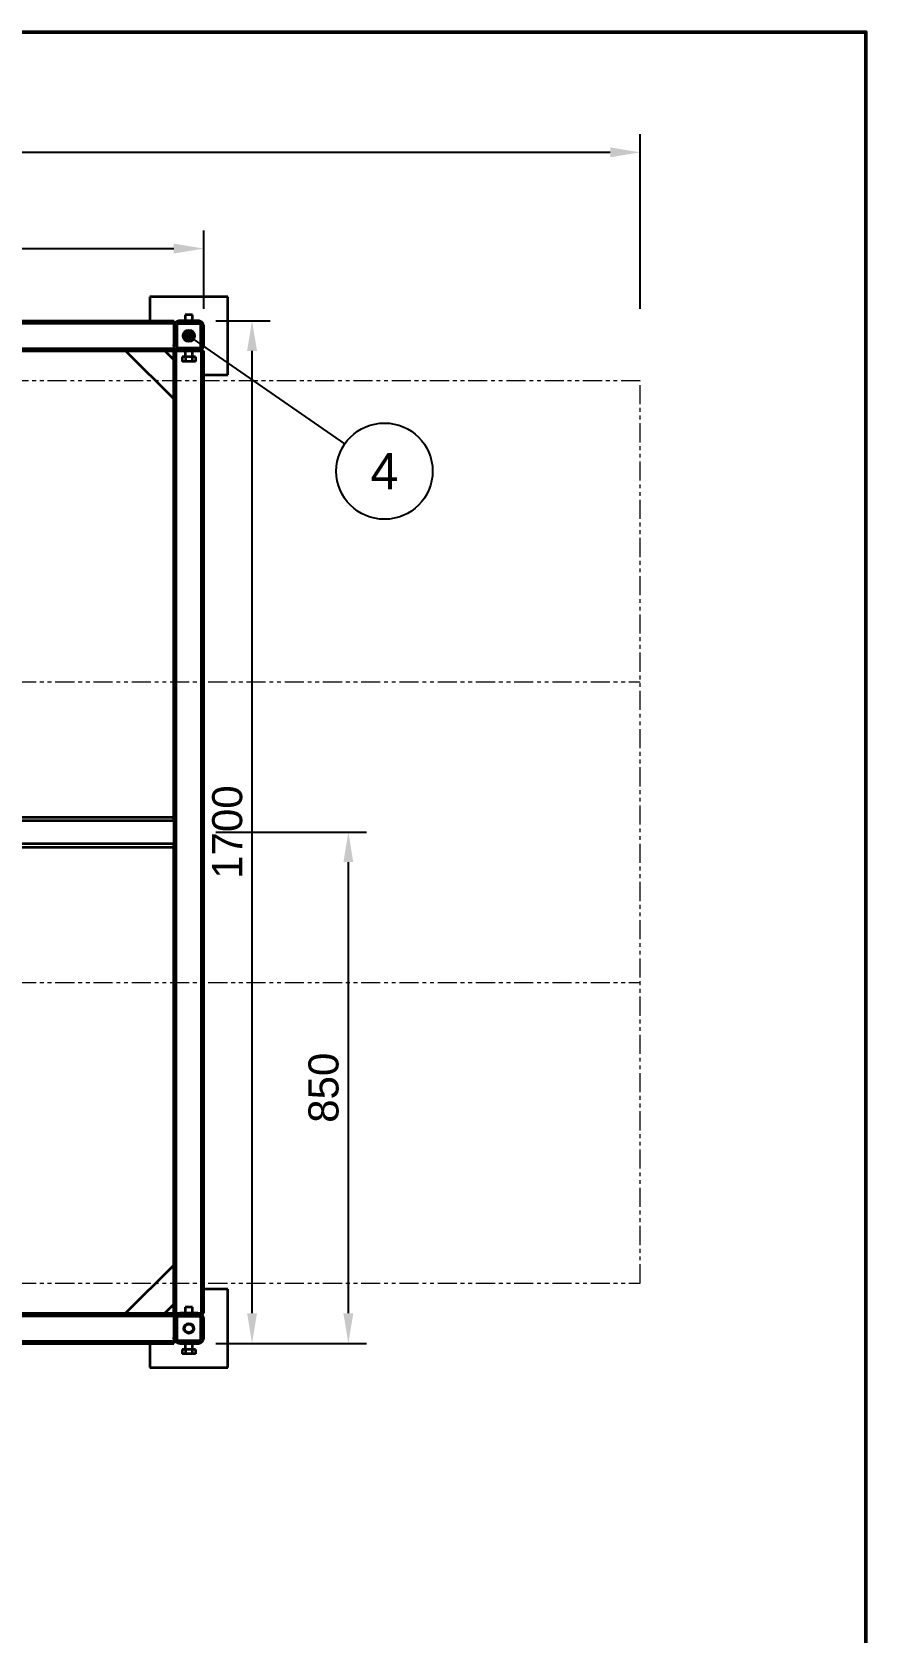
# Model space of a CAD drawing. Header units: millimetres. Extents: x 10 to 410, y 10 to 287.
# Drawn here: x 340.7 to 410, y 153.9 to 287 of the extents above; entities that cross this region are included whole.
import ezdxf
from ezdxf.enums import TextEntityAlignment as Align

# ---------------------------------------------------------------- set-up
doc = ezdxf.new("R2010")
doc.units = ezdxf.units.MM
doc.linetypes.add('PHANTOM2', pattern=[3.177, 1.587, -0.318, 0.318, -0.318, 0.318, -0.318])
for name, color, linetype, lineweight in [('BALLOON', 7, 'CONTINUOUS', 25), ('BORDER', 7, 'CONTINUOUS', 50), ('DIM', 7, 'CONTINUOUS', 13), ('OUTLINE', 7, 'CONTINUOUS', 35), ('PHANTOM', 7, 'PHANTOM2', 13)]:
    doc.layers.add(name, color=color, linetype=linetype, lineweight=lineweight)
doc.styles.add('RACK', font='arial.ttf')
doc.dimstyles.new('RACK', dxfattribs={"dimtxt": 2.5, "dimasz": 2.5, "dimexe": 1.5, "dimexo": 1, "dimgap": 0.8, "dimtad": 1, "dimdec": 0, "dimlfac": 20, "dimdsep": 46, "dimtxsty": 'RACK', "dimcen": 2.5, "dimazin": 3, "dimtfac": 0.5, "dimtmove": 2, "dimatfit": 3})

msp = doc.modelspace()

# ---------------------------------------------------------------- hatches: boundary and pattern name
at = {"layer": 'BALLOON'}
msp.add_hatch(color=7, dxfattribs=at).paths.add_polyline_path([(354.25, 261.75), (354.104, 262.104), (353.75, 262.25), (353.396, 262.104), (353.25, 261.75), (353.396, 261.396), (353.75, 261.25), (354.104, 261.396)])

# ---------------------------------------------------------------- linework, layer by layer
msp.add_line((366.711, 252.777), (353.75, 261.75), dxfattribs=at)
for centre, radius in [((353.75, 261.75), 0.5), ((370, 250.5), 4)]:
    msp.add_circle(centre, radius, dxfattribs=at)
at = {"layer": 'BORDER'}
msp.add_lwpolyline([(10, 10), (410, 10), (410, 287), (10, 287)], close=True, dxfattribs=at)
at = {"layer": 'OUTLINE'}
for p, q in [((350.5, 265), (350.5, 263)), ((357, 265), (350.5, 265)), ((357, 258.5), (357, 265)), ((353.45, 263.5), (353.45, 263)), ((354.05, 263), (354.05, 263.5)), ((257.5, 263), (352.5, 263)), ((257.5, 262.8), (352.5, 262.8)), ((352.5, 262.8), (352.5, 260.7)), ((352.5, 262.5), (352.5, 261)), ((352.7, 262.5), (352.7, 261)), ((352.75, 262.75), (352.75, 260.75)), ((354.75, 262.75), (352.75, 262.75)), ((354.5, 263), (353, 263)), ((354.5, 262.8), (353, 262.8)), ((353.45, 262.8), (353.45, 262.75)), ((354.05, 262.75), (354.05, 262.8)), ((354.75, 260.75), (354.75, 262.75)), ((354.8, 261), (354.8, 262.5)), ((355, 261), (355, 262.5)), ((353.45, 262.033), (353.45, 262.015)), ((353.45, 261.485), (353.45, 261.467)), ((354.05, 262.015), (354.05, 262.033)), ((354.05, 261.467), (354.05, 261.485)), ((257.5, 260.7), (352.5, 260.7)), ((257.5, 260.5), (352.5, 260.5)), ((348.5, 260.5), (352.5, 256.5)), ((352.5, 259.75), (351.75, 260.5)), ((352.5, 221.45), (352.5, 260.5)), ((352.7, 260.5), (353.425, 260.5)), ((352.7, 180.5), (352.7, 260.5)), ((352.75, 260.75), (354.75, 260.75)), ((353, 260.7), (354.5, 260.7)), ((353, 260.5), (354.5, 260.5)), ((353.476, 260), (353.202, 260)), ((353.202, 260), (353.202, 259.625)), ((353.476, 259.625), (353.202, 259.625)), ((353.45, 260.75), (353.45, 260.7)), ((353.45, 260.5), (353.45, 260)), ((353.476, 260), (353.476, 259.625)), ((354.024, 260), (353.476, 260)), ((354.024, 259.625), (353.476, 259.625)), ((354.024, 260), (354.024, 259.625)), ((354.298, 260), (354.024, 260)), ((354.298, 259.625), (354.024, 259.625)), ((354.05, 260.7), (354.05, 260.75)), ((354.05, 260), (354.05, 260.5)), ((354.075, 260.5), (354.8, 260.5)), ((354.298, 260), (354.298, 259.625)), ((354.8, 180.5), (354.8, 260.5)), ((355, 180.5), (355, 260.5)), ((355, 258.5), (357, 258.5)), ((257.5, 221.75), (352.5, 221.75)), ((257.5, 221.45), (352.5, 221.45)), ((352.5, 221.45), (352.5, 219.55)), ((257.5, 219.55), (352.5, 219.55)), ((257.5, 219.25), (352.5, 219.25)), ((352.5, 180.5), (352.5, 219.55)), ((348.5, 180.5), (352.5, 184.5)), ((357, 182.5), (355, 182.5)), ((357, 176), (357, 182.5)), ((352.5, 181.25), (351.75, 180.5)), ((353.45, 181), (353.45, 180.5)), ((354.05, 180.5), (354.05, 181)), ((257.5, 180.5), (352.5, 180.5)), ((257.5, 180.3), (352.5, 180.3)), ((352.5, 180.3), (352.5, 178.2)), ((352.5, 180), (352.5, 178.5)), ((352.7, 180.5), (353.425, 180.5)), ((352.7, 180), (352.7, 178.5)), ((352.75, 180.25), (352.75, 178.25)), ((354.75, 180.25), (352.75, 180.25)), ((354.5, 180.5), (353, 180.5)), ((354.5, 180.3), (353, 180.3)), ((353.45, 180.3), (353.45, 180.25)), ((354.05, 180.25), (354.05, 180.3)), ((354.075, 180.5), (354.8, 180.5)), ((354.75, 178.25), (354.75, 180.25)), ((354.8, 178.5), (354.8, 180)), ((355, 178.5), (355, 180)), ((353.45, 179.533), (353.45, 179.515)), ((353.45, 178.985), (353.45, 178.967)), ((354.05, 179.515), (354.05, 179.533)), ((354.05, 178.967), (354.05, 178.985)), ((257.5, 178.2), (352.5, 178.2)), ((257.5, 178), (352.5, 178)), ((350.5, 178), (350.5, 176)), ((352.75, 178.25), (354.75, 178.25)), ((353, 178.2), (354.5, 178.2)), ((353, 178), (354.5, 178)), ((353.476, 177.5), (353.202, 177.5)), ((353.202, 177.5), (353.202, 177.125)), ((353.476, 177.125), (353.202, 177.125)), ((353.45, 178.25), (353.45, 178.2)), ((353.45, 178), (353.45, 177.5)), ((353.476, 177.5), (353.476, 177.125)), ((354.024, 177.5), (353.476, 177.5)), ((354.024, 177.125), (353.476, 177.125)), ((354.024, 177.5), (354.024, 177.125)), ((354.298, 177.5), (354.024, 177.5)), ((354.298, 177.125), (354.024, 177.125)), ((354.05, 178.2), (354.05, 178.25)), ((354.05, 177.5), (354.05, 178)), ((354.298, 177.5), (354.298, 177.125)), ((350.5, 176), (357, 176))]:
    msp.add_line(p, q, dxfattribs=at)
for points in [[(354.05, 263.5), (354.031, 263.5), (354.012, 263.5), (353.994, 263.5), (353.975, 263.5), (353.956, 263.5), (353.938, 263.5), (353.919, 263.5), (353.9, 263.5), (353.881, 263.5), (353.863, 263.5), (353.844, 263.5), (353.825, 263.5), (353.806, 263.5), (353.788, 263.5), (353.769, 263.5), (353.75, 263.5), (353.731, 263.5), (353.712, 263.5), (353.694, 263.5), (353.675, 263.5), (353.656, 263.5), (353.637, 263.5), (353.619, 263.5), (353.6, 263.5), (353.581, 263.5), (353.562, 263.5), (353.544, 263.5), (353.525, 263.5), (353.506, 263.5), (353.488, 263.5), (353.469, 263.5), (353.45, 263.5)], [(353, 263), (352.975, 262.999), (352.951, 262.998), (352.927, 262.995), (352.902, 262.99), (352.879, 262.985), (352.855, 262.978), (352.832, 262.971), (352.809, 262.962), (352.786, 262.952), (352.764, 262.941), (352.743, 262.929), (352.722, 262.916), (352.702, 262.902), (352.683, 262.887), (352.664, 262.87), (352.646, 262.854), (352.63, 262.836), (352.613, 262.817), (352.598, 262.798), (352.584, 262.778), (352.571, 262.757), (352.559, 262.736), (352.548, 262.714), (352.538, 262.691), (352.529, 262.668), (352.522, 262.645), (352.515, 262.621), (352.51, 262.598), (352.505, 262.573), (352.502, 262.549), (352.501, 262.525), (352.5, 262.5)], [(352.5, 263), (352.5, 262.994), (352.5, 262.988), (352.5, 262.981), (352.5, 262.975), (352.5, 262.969), (352.5, 262.962), (352.5, 262.956), (352.5, 262.95), (352.5, 262.944), (352.5, 262.938), (352.5, 262.931), (352.5, 262.925), (352.5, 262.919), (352.5, 262.913), (352.5, 262.906), (352.5, 262.9), (352.5, 262.894), (352.5, 262.887), (352.5, 262.881), (352.5, 262.875), (352.5, 262.869), (352.5, 262.863), (352.5, 262.856), (352.5, 262.85), (352.5, 262.844), (352.5, 262.837), (352.5, 262.831), (352.5, 262.825), (352.5, 262.819), (352.5, 262.812), (352.5, 262.806), (352.5, 262.8)], [(352.75, 262.666), (352.747, 262.661), (352.744, 262.657), (352.741, 262.652), (352.739, 262.647), (352.736, 262.642), (352.733, 262.637), (352.731, 262.633), (352.728, 262.628), (352.726, 262.623), (352.724, 262.618), (352.722, 262.612), (352.72, 262.607), (352.718, 262.602), (352.716, 262.597), (352.714, 262.592), (352.713, 262.587), (352.711, 262.581), (352.71, 262.576), (352.708, 262.571), (352.707, 262.565), (352.706, 262.56), (352.705, 262.555), (352.704, 262.549), (352.703, 262.544), (352.702, 262.538), (352.702, 262.533), (352.701, 262.527), (352.701, 262.522), (352.7, 262.516), (352.7, 262.511), (352.7, 262.505), (352.7, 262.5)], [(353, 262.8), (352.995, 262.8), (352.989, 262.8), (352.984, 262.8), (352.978, 262.799), (352.973, 262.799), (352.967, 262.798), (352.962, 262.798), (352.956, 262.797), (352.951, 262.796), (352.945, 262.795), (352.94, 262.794), (352.935, 262.793), (352.929, 262.792), (352.924, 262.79), (352.919, 262.789), (352.913, 262.787), (352.908, 262.786), (352.903, 262.784), (352.898, 262.782), (352.893, 262.78), (352.888, 262.778), (352.882, 262.776), (352.877, 262.774), (352.872, 262.772), (352.867, 262.769), (352.863, 262.767), (352.858, 262.764), (352.853, 262.761), (352.848, 262.759), (352.843, 262.756), (352.839, 262.753), (352.834, 262.75)], [(355, 262.5), (354.999, 262.525), (354.998, 262.549), (354.995, 262.573), (354.99, 262.598), (354.985, 262.621), (354.978, 262.645), (354.971, 262.668), (354.962, 262.691), (354.952, 262.714), (354.941, 262.736), (354.929, 262.757), (354.916, 262.778), (354.902, 262.798), (354.887, 262.817), (354.87, 262.836), (354.854, 262.854), (354.836, 262.87), (354.817, 262.887), (354.798, 262.902), (354.778, 262.916), (354.757, 262.929), (354.736, 262.941), (354.714, 262.952), (354.691, 262.962), (354.668, 262.971), (354.645, 262.978), (354.621, 262.985), (354.598, 262.99), (354.573, 262.995), (354.549, 262.998), (354.525, 262.999), (354.5, 263)], [(354.666, 262.75), (354.661, 262.753), (354.657, 262.756), (354.652, 262.759), (354.647, 262.761), (354.642, 262.764), (354.637, 262.767), (354.633, 262.769), (354.628, 262.772), (354.623, 262.774), (354.618, 262.776), (354.612, 262.778), (354.607, 262.78), (354.602, 262.782), (354.597, 262.784), (354.592, 262.786), (354.587, 262.787), (354.581, 262.789), (354.576, 262.79), (354.571, 262.792), (354.565, 262.793), (354.56, 262.794), (354.555, 262.795), (354.549, 262.796), (354.544, 262.797), (354.538, 262.798), (354.533, 262.798), (354.527, 262.799), (354.522, 262.799), (354.516, 262.8), (354.511, 262.8), (354.505, 262.8), (354.5, 262.8)], [(354.8, 262.5), (354.8, 262.505), (354.8, 262.511), (354.8, 262.516), (354.799, 262.522), (354.799, 262.527), (354.798, 262.533), (354.798, 262.538), (354.797, 262.544), (354.796, 262.549), (354.795, 262.555), (354.794, 262.56), (354.793, 262.565), (354.792, 262.571), (354.79, 262.576), (354.789, 262.581), (354.787, 262.587), (354.786, 262.592), (354.784, 262.597), (354.782, 262.602), (354.78, 262.607), (354.778, 262.612), (354.776, 262.618), (354.774, 262.623), (354.772, 262.628), (354.769, 262.633), (354.767, 262.637), (354.764, 262.642), (354.761, 262.647), (354.759, 262.652), (354.756, 262.657), (354.753, 262.661), (354.75, 262.666)], [(353, 260.5), (352.975, 260.501), (352.951, 260.502), (352.927, 260.505), (352.902, 260.51), (352.879, 260.515), (352.855, 260.522), (352.832, 260.529), (352.809, 260.538), (352.786, 260.548), (352.764, 260.559), (352.743, 260.571), (352.722, 260.584), (352.702, 260.598), (352.683, 260.613), (352.664, 260.63), (352.646, 260.646), (352.63, 260.664), (352.613, 260.683), (352.598, 260.702), (352.584, 260.722), (352.571, 260.743), (352.559, 260.764), (352.548, 260.786), (352.538, 260.809), (352.529, 260.832), (352.522, 260.855), (352.515, 260.879), (352.51, 260.902), (352.505, 260.927), (352.502, 260.951), (352.501, 260.975), (352.5, 261)], [(352.75, 260.834), (352.747, 260.839), (352.744, 260.843), (352.741, 260.848), (352.739, 260.853), (352.736, 260.858), (352.733, 260.863), (352.731, 260.867), (352.728, 260.872), (352.726, 260.877), (352.724, 260.882), (352.722, 260.888), (352.72, 260.893), (352.718, 260.898), (352.716, 260.903), (352.714, 260.908), (352.713, 260.913), (352.711, 260.919), (352.71, 260.924), (352.708, 260.929), (352.707, 260.935), (352.706, 260.94), (352.705, 260.945), (352.704, 260.951), (352.703, 260.956), (352.702, 260.962), (352.702, 260.967), (352.701, 260.973), (352.701, 260.978), (352.7, 260.984), (352.7, 260.989), (352.7, 260.995), (352.7, 261)], [(354.5, 260.5), (354.525, 260.501), (354.549, 260.502), (354.573, 260.505), (354.598, 260.51), (354.621, 260.515), (354.645, 260.522), (354.668, 260.529), (354.691, 260.538), (354.714, 260.548), (354.736, 260.559), (354.757, 260.571), (354.778, 260.584), (354.798, 260.598), (354.817, 260.613), (354.836, 260.63), (354.854, 260.646), (354.87, 260.664), (354.887, 260.683), (354.902, 260.702), (354.916, 260.722), (354.929, 260.743), (354.941, 260.764), (354.952, 260.786), (354.962, 260.809), (354.971, 260.832), (354.978, 260.855), (354.985, 260.879), (354.99, 260.902), (354.995, 260.927), (354.998, 260.951), (354.999, 260.975), (355, 261)], [(354.75, 260.834), (354.753, 260.839), (354.756, 260.843), (354.759, 260.848), (354.761, 260.853), (354.764, 260.858), (354.767, 260.863), (354.769, 260.867), (354.772, 260.872), (354.774, 260.877), (354.776, 260.882), (354.778, 260.888), (354.78, 260.893), (354.782, 260.898), (354.784, 260.903), (354.786, 260.908), (354.787, 260.913), (354.789, 260.919), (354.79, 260.924), (354.792, 260.929), (354.793, 260.935), (354.794, 260.94), (354.795, 260.945), (354.796, 260.951), (354.797, 260.956), (354.798, 260.962), (354.798, 260.967), (354.799, 260.973), (354.799, 260.978), (354.8, 260.984), (354.8, 260.989), (354.8, 260.995), (354.8, 261)], [(352.5, 260.5), (352.5, 260.506), (352.5, 260.512), (352.5, 260.519), (352.5, 260.525), (352.5, 260.531), (352.5, 260.538), (352.5, 260.544), (352.5, 260.55), (352.5, 260.556), (352.5, 260.562), (352.5, 260.569), (352.5, 260.575), (352.5, 260.581), (352.5, 260.587), (352.5, 260.594), (352.5, 260.6), (352.5, 260.606), (352.5, 260.613), (352.5, 260.619), (352.5, 260.625), (352.5, 260.631), (352.5, 260.637), (352.5, 260.644), (352.5, 260.65), (352.5, 260.656), (352.5, 260.663), (352.5, 260.669), (352.5, 260.675), (352.5, 260.681), (352.5, 260.688), (352.5, 260.694), (352.5, 260.7)], [(352.7, 260.5), (352.694, 260.5), (352.688, 260.5), (352.681, 260.5), (352.675, 260.5), (352.669, 260.5), (352.663, 260.5), (352.656, 260.5), (352.65, 260.5), (352.644, 260.5), (352.637, 260.5), (352.631, 260.5), (352.625, 260.5), (352.619, 260.5), (352.613, 260.5), (352.606, 260.5), (352.6, 260.5), (352.594, 260.5), (352.587, 260.5), (352.581, 260.5), (352.575, 260.5), (352.569, 260.5), (352.562, 260.5), (352.556, 260.5), (352.55, 260.5), (352.544, 260.5), (352.538, 260.5), (352.531, 260.5), (352.525, 260.5), (352.519, 260.5), (352.512, 260.5), (352.506, 260.5), (352.5, 260.5)], [(353, 260.7), (352.995, 260.7), (352.989, 260.7), (352.984, 260.7), (352.978, 260.701), (352.973, 260.701), (352.967, 260.702), (352.962, 260.702), (352.956, 260.703), (352.951, 260.704), (352.945, 260.705), (352.94, 260.706), (352.935, 260.707), (352.929, 260.708), (352.924, 260.71), (352.919, 260.711), (352.913, 260.713), (352.908, 260.714), (352.903, 260.716), (352.898, 260.718), (352.893, 260.72), (352.888, 260.722), (352.882, 260.724), (352.877, 260.726), (352.872, 260.728), (352.867, 260.731), (352.863, 260.733), (352.858, 260.736), (352.853, 260.739), (352.848, 260.741), (352.843, 260.744), (352.839, 260.747), (352.834, 260.75)], [(354.5, 260.7), (354.505, 260.7), (354.511, 260.7), (354.516, 260.7), (354.522, 260.701), (354.527, 260.701), (354.533, 260.702), (354.538, 260.702), (354.544, 260.703), (354.549, 260.704), (354.555, 260.705), (354.56, 260.706), (354.565, 260.707), (354.571, 260.708), (354.576, 260.71), (354.581, 260.711), (354.587, 260.713), (354.592, 260.714), (354.597, 260.716), (354.602, 260.718), (354.607, 260.72), (354.612, 260.722), (354.618, 260.724), (354.623, 260.726), (354.628, 260.728), (354.633, 260.731), (354.637, 260.733), (354.642, 260.736), (354.647, 260.739), (354.652, 260.741), (354.657, 260.744), (354.661, 260.747), (354.666, 260.75)], [(354.8, 260.5), (354.806, 260.5), (354.812, 260.5), (354.819, 260.5), (354.825, 260.5), (354.831, 260.5), (354.837, 260.5), (354.844, 260.5), (354.85, 260.5), (354.856, 260.5), (354.863, 260.5), (354.869, 260.5), (354.875, 260.5), (354.881, 260.5), (354.887, 260.5), (354.894, 260.5), (354.9, 260.5), (354.906, 260.5), (354.913, 260.5), (354.919, 260.5), (354.925, 260.5), (354.931, 260.5), (354.938, 260.5), (354.944, 260.5), (354.95, 260.5), (354.956, 260.5), (354.962, 260.5), (354.969, 260.5), (354.975, 260.5), (354.981, 260.5), (354.988, 260.5), (354.994, 260.5), (355, 260.5)], [(352.5, 221.75), (352.5, 221.741), (352.5, 221.731), (352.5, 221.722), (352.5, 221.713), (352.5, 221.703), (352.5, 221.694), (352.5, 221.684), (352.5, 221.675), (352.5, 221.666), (352.5, 221.656), (352.5, 221.647), (352.5, 221.637), (352.5, 221.628), (352.5, 221.619), (352.5, 221.609), (352.5, 221.6), (352.5, 221.591), (352.5, 221.581), (352.5, 221.572), (352.5, 221.562), (352.5, 221.553), (352.5, 221.544), (352.5, 221.534), (352.5, 221.525), (352.5, 221.516), (352.5, 221.506), (352.5, 221.497), (352.5, 221.488), (352.5, 221.478), (352.5, 221.469), (352.5, 221.459), (352.5, 221.45)], [(352.5, 219.25), (352.5, 219.259), (352.5, 219.269), (352.5, 219.278), (352.5, 219.287), (352.5, 219.297), (352.5, 219.306), (352.5, 219.316), (352.5, 219.325), (352.5, 219.334), (352.5, 219.344), (352.5, 219.353), (352.5, 219.363), (352.5, 219.372), (352.5, 219.381), (352.5, 219.391), (352.5, 219.4), (352.5, 219.409), (352.5, 219.419), (352.5, 219.428), (352.5, 219.438), (352.5, 219.447), (352.5, 219.456), (352.5, 219.466), (352.5, 219.475), (352.5, 219.484), (352.5, 219.494), (352.5, 219.503), (352.5, 219.512), (352.5, 219.522), (352.5, 219.531), (352.5, 219.541), (352.5, 219.55)], [(354.05, 181), (354.031, 181), (354.012, 181), (353.994, 181), (353.975, 181), (353.956, 181), (353.938, 181), (353.919, 181), (353.9, 181), (353.881, 181), (353.863, 181), (353.844, 181), (353.825, 181), (353.806, 181), (353.788, 181), (353.769, 181), (353.75, 181), (353.731, 181), (353.712, 181), (353.694, 181), (353.675, 181), (353.656, 181), (353.637, 181), (353.619, 181), (353.6, 181), (353.581, 181), (353.562, 181), (353.544, 181), (353.525, 181), (353.506, 181), (353.488, 181), (353.469, 181), (353.45, 181)], [(353, 180.5), (352.975, 180.499), (352.951, 180.498), (352.927, 180.495), (352.902, 180.49), (352.879, 180.485), (352.855, 180.478), (352.832, 180.471), (352.809, 180.462), (352.786, 180.452), (352.764, 180.441), (352.743, 180.429), (352.722, 180.416), (352.702, 180.402), (352.683, 180.387), (352.664, 180.37), (352.646, 180.354), (352.63, 180.336), (352.613, 180.317), (352.598, 180.298), (352.584, 180.278), (352.571, 180.257), (352.559, 180.236), (352.548, 180.214), (352.538, 180.191), (352.529, 180.168), (352.522, 180.145), (352.515, 180.121), (352.51, 180.098), (352.505, 180.073), (352.502, 180.049), (352.501, 180.025), (352.5, 180)], [(352.5, 180.5), (352.5, 180.494), (352.5, 180.488), (352.5, 180.481), (352.5, 180.475), (352.5, 180.469), (352.5, 180.463), (352.5, 180.456), (352.5, 180.45), (352.5, 180.444), (352.5, 180.438), (352.5, 180.431), (352.5, 180.425), (352.5, 180.419), (352.5, 180.412), (352.5, 180.406), (352.5, 180.4), (352.5, 180.394), (352.5, 180.387), (352.5, 180.381), (352.5, 180.375), (352.5, 180.369), (352.5, 180.363), (352.5, 180.356), (352.5, 180.35), (352.5, 180.344), (352.5, 180.338), (352.5, 180.331), (352.5, 180.325), (352.5, 180.319), (352.5, 180.312), (352.5, 180.306), (352.5, 180.3)], [(352.7, 180.5), (352.694, 180.5), (352.688, 180.5), (352.681, 180.5), (352.675, 180.5), (352.669, 180.5), (352.663, 180.5), (352.656, 180.5), (352.65, 180.5), (352.644, 180.5), (352.637, 180.5), (352.631, 180.5), (352.625, 180.5), (352.619, 180.5), (352.613, 180.5), (352.606, 180.5), (352.6, 180.5), (352.594, 180.5), (352.587, 180.5), (352.581, 180.5), (352.575, 180.5), (352.569, 180.5), (352.562, 180.5), (352.556, 180.5), (352.55, 180.5), (352.544, 180.5), (352.538, 180.5), (352.531, 180.5), (352.525, 180.5), (352.519, 180.5), (352.512, 180.5), (352.506, 180.5), (352.5, 180.5)], [(352.75, 180.166), (352.747, 180.161), (352.744, 180.157), (352.741, 180.152), (352.739, 180.147), (352.736, 180.142), (352.733, 180.137), (352.731, 180.133), (352.728, 180.128), (352.726, 180.123), (352.724, 180.118), (352.722, 180.112), (352.72, 180.107), (352.718, 180.102), (352.716, 180.097), (352.714, 180.092), (352.713, 180.087), (352.711, 180.081), (352.71, 180.076), (352.708, 180.071), (352.707, 180.065), (352.706, 180.06), (352.705, 180.055), (352.704, 180.049), (352.703, 180.044), (352.702, 180.038), (352.702, 180.033), (352.701, 180.027), (352.701, 180.022), (352.7, 180.016), (352.7, 180.011), (352.7, 180.005), (352.7, 180)], [(353, 180.3), (352.995, 180.3), (352.989, 180.3), (352.984, 180.3), (352.978, 180.299), (352.973, 180.299), (352.967, 180.298), (352.962, 180.298), (352.956, 180.297), (352.951, 180.296), (352.945, 180.295), (352.94, 180.294), (352.935, 180.293), (352.929, 180.292), (352.924, 180.29), (352.919, 180.289), (352.913, 180.287), (352.908, 180.286), (352.903, 180.284), (352.898, 180.282), (352.893, 180.28), (352.888, 180.278), (352.882, 180.276), (352.877, 180.274), (352.872, 180.272), (352.867, 180.269), (352.863, 180.267), (352.858, 180.264), (352.853, 180.261), (352.848, 180.259), (352.843, 180.256), (352.839, 180.253), (352.834, 180.25)], [(355, 180), (354.999, 180.025), (354.998, 180.049), (354.995, 180.073), (354.99, 180.098), (354.985, 180.121), (354.978, 180.145), (354.971, 180.168), (354.962, 180.191), (354.952, 180.214), (354.941, 180.236), (354.929, 180.257), (354.916, 180.278), (354.902, 180.298), (354.887, 180.317), (354.87, 180.336), (354.854, 180.354), (354.836, 180.37), (354.817, 180.387), (354.798, 180.402), (354.778, 180.416), (354.757, 180.429), (354.736, 180.441), (354.714, 180.452), (354.691, 180.462), (354.668, 180.471), (354.645, 180.478), (354.621, 180.485), (354.598, 180.49), (354.573, 180.495), (354.549, 180.498), (354.525, 180.499), (354.5, 180.5)], [(354.666, 180.25), (354.661, 180.253), (354.657, 180.256), (354.652, 180.259), (354.647, 180.261), (354.642, 180.264), (354.637, 180.267), (354.633, 180.269), (354.628, 180.272), (354.623, 180.274), (354.618, 180.276), (354.612, 180.278), (354.607, 180.28), (354.602, 180.282), (354.597, 180.284), (354.592, 180.286), (354.587, 180.287), (354.581, 180.289), (354.576, 180.29), (354.571, 180.292), (354.565, 180.293), (354.56, 180.294), (354.555, 180.295), (354.549, 180.296), (354.544, 180.297), (354.538, 180.298), (354.533, 180.298), (354.527, 180.299), (354.522, 180.299), (354.516, 180.3), (354.511, 180.3), (354.505, 180.3), (354.5, 180.3)], [(354.8, 180), (354.8, 180.005), (354.8, 180.011), (354.8, 180.016), (354.799, 180.022), (354.799, 180.027), (354.798, 180.033), (354.798, 180.038), (354.797, 180.044), (354.796, 180.049), (354.795, 180.055), (354.794, 180.06), (354.793, 180.065), (354.792, 180.071), (354.79, 180.076), (354.789, 180.081), (354.787, 180.087), (354.786, 180.092), (354.784, 180.097), (354.782, 180.102), (354.78, 180.107), (354.778, 180.112), (354.776, 180.118), (354.774, 180.123), (354.772, 180.128), (354.769, 180.133), (354.767, 180.137), (354.764, 180.142), (354.761, 180.147), (354.759, 180.152), (354.756, 180.157), (354.753, 180.161), (354.75, 180.166)], [(354.8, 180.5), (354.806, 180.5), (354.812, 180.5), (354.819, 180.5), (354.825, 180.5), (354.831, 180.5), (354.837, 180.5), (354.844, 180.5), (354.85, 180.5), (354.856, 180.5), (354.863, 180.5), (354.869, 180.5), (354.875, 180.5), (354.881, 180.5), (354.887, 180.5), (354.894, 180.5), (354.9, 180.5), (354.906, 180.5), (354.913, 180.5), (354.919, 180.5), (354.925, 180.5), (354.931, 180.5), (354.938, 180.5), (354.944, 180.5), (354.95, 180.5), (354.956, 180.5), (354.962, 180.5), (354.969, 180.5), (354.975, 180.5), (354.981, 180.5), (354.988, 180.5), (354.994, 180.5), (355, 180.5)], [(353, 178), (352.975, 178.001), (352.951, 178.002), (352.927, 178.005), (352.902, 178.01), (352.879, 178.015), (352.855, 178.022), (352.832, 178.029), (352.809, 178.038), (352.786, 178.048), (352.764, 178.059), (352.743, 178.071), (352.722, 178.084), (352.702, 178.098), (352.683, 178.113), (352.664, 178.13), (352.646, 178.146), (352.63, 178.164), (352.613, 178.183), (352.598, 178.202), (352.584, 178.222), (352.571, 178.243), (352.559, 178.264), (352.548, 178.286), (352.538, 178.309), (352.529, 178.332), (352.522, 178.355), (352.515, 178.379), (352.51, 178.402), (352.505, 178.427), (352.502, 178.451), (352.501, 178.475), (352.5, 178.5)], [(352.75, 178.334), (352.747, 178.339), (352.744, 178.343), (352.741, 178.348), (352.739, 178.353), (352.736, 178.358), (352.733, 178.363), (352.731, 178.367), (352.728, 178.372), (352.726, 178.377), (352.724, 178.382), (352.722, 178.388), (352.72, 178.393), (352.718, 178.398), (352.716, 178.403), (352.714, 178.408), (352.713, 178.413), (352.711, 178.419), (352.71, 178.424), (352.708, 178.429), (352.707, 178.435), (352.706, 178.44), (352.705, 178.445), (352.704, 178.451), (352.703, 178.456), (352.702, 178.462), (352.702, 178.467), (352.701, 178.473), (352.701, 178.478), (352.7, 178.484), (352.7, 178.489), (352.7, 178.495), (352.7, 178.5)], [(354.5, 178), (354.525, 178.001), (354.549, 178.002), (354.573, 178.005), (354.598, 178.01), (354.621, 178.015), (354.645, 178.022), (354.668, 178.029), (354.691, 178.038), (354.714, 178.048), (354.736, 178.059), (354.757, 178.071), (354.778, 178.084), (354.798, 178.098), (354.817, 178.113), (354.836, 178.13), (354.854, 178.146), (354.87, 178.164), (354.887, 178.183), (354.902, 178.202), (354.916, 178.222), (354.929, 178.243), (354.941, 178.264), (354.952, 178.286), (354.962, 178.309), (354.971, 178.332), (354.978, 178.355), (354.985, 178.379), (354.99, 178.402), (354.995, 178.427), (354.998, 178.451), (354.999, 178.475), (355, 178.5)], [(354.75, 178.334), (354.753, 178.339), (354.756, 178.343), (354.759, 178.348), (354.761, 178.353), (354.764, 178.358), (354.767, 178.363), (354.769, 178.367), (354.772, 178.372), (354.774, 178.377), (354.776, 178.382), (354.778, 178.388), (354.78, 178.393), (354.782, 178.398), (354.784, 178.403), (354.786, 178.408), (354.787, 178.413), (354.789, 178.419), (354.79, 178.424), (354.792, 178.429), (354.793, 178.435), (354.794, 178.44), (354.795, 178.445), (354.796, 178.451), (354.797, 178.456), (354.798, 178.462), (354.798, 178.467), (354.799, 178.473), (354.799, 178.478), (354.8, 178.484), (354.8, 178.489), (354.8, 178.495), (354.8, 178.5)], [(352.5, 178), (352.5, 178.006), (352.5, 178.012), (352.5, 178.019), (352.5, 178.025), (352.5, 178.031), (352.5, 178.037), (352.5, 178.044), (352.5, 178.05), (352.5, 178.056), (352.5, 178.062), (352.5, 178.069), (352.5, 178.075), (352.5, 178.081), (352.5, 178.088), (352.5, 178.094), (352.5, 178.1), (352.5, 178.106), (352.5, 178.113), (352.5, 178.119), (352.5, 178.125), (352.5, 178.131), (352.5, 178.137), (352.5, 178.144), (352.5, 178.15), (352.5, 178.156), (352.5, 178.162), (352.5, 178.169), (352.5, 178.175), (352.5, 178.181), (352.5, 178.188), (352.5, 178.194), (352.5, 178.2)], [(353, 178.2), (352.995, 178.2), (352.989, 178.2), (352.984, 178.2), (352.978, 178.201), (352.973, 178.201), (352.967, 178.202), (352.962, 178.202), (352.956, 178.203), (352.951, 178.204), (352.945, 178.205), (352.94, 178.206), (352.935, 178.207), (352.929, 178.208), (352.924, 178.21), (352.919, 178.211), (352.913, 178.213), (352.908, 178.214), (352.903, 178.216), (352.898, 178.218), (352.893, 178.22), (352.888, 178.222), (352.882, 178.224), (352.877, 178.226), (352.872, 178.228), (352.867, 178.231), (352.863, 178.233), (352.858, 178.236), (352.853, 178.239), (352.848, 178.241), (352.843, 178.244), (352.839, 178.247), (352.834, 178.25)], [(354.5, 178.2), (354.505, 178.2), (354.511, 178.2), (354.516, 178.2), (354.522, 178.201), (354.527, 178.201), (354.533, 178.202), (354.538, 178.202), (354.544, 178.203), (354.549, 178.204), (354.555, 178.205), (354.56, 178.206), (354.565, 178.207), (354.571, 178.208), (354.576, 178.21), (354.581, 178.211), (354.587, 178.213), (354.592, 178.214), (354.597, 178.216), (354.602, 178.218), (354.607, 178.22), (354.612, 178.222), (354.618, 178.224), (354.623, 178.226), (354.628, 178.228), (354.633, 178.231), (354.637, 178.233), (354.642, 178.236), (354.647, 178.239), (354.652, 178.241), (354.657, 178.244), (354.661, 178.247), (354.666, 178.25)]]:
    msp.add_lwpolyline(points, dxfattribs=at)
for centre, radius in [((353.75, 261.75), 0.413), ((353.75, 261.75), 0.4), ((353.75, 261.75), 0.35), ((353.75, 179.25), 0.413), ((353.75, 179.25), 0.4), ((353.75, 179.25), 0.35)]:
    msp.add_circle(centre, radius, dxfattribs=at)
at = {"layer": 'PHANTOM'}
for p, q in [((218.75, 233), (391.25, 233)), ((218.75, 208), (391.25, 208))]:
    msp.add_line(p, q, dxfattribs=at)
msp.add_lwpolyline([(218.75, 183), (391.25, 183), (391.25, 258), (218.75, 258)], close=True, dxfattribs=at)

# ---------------------------------------------------------------- texts
at = {"layer": 'BALLOON', "style": 'RACK'}
msp.add_text('4', height=3, dxfattribs=at).set_placement((370, 250.5), align=Align.MIDDLE_CENTER)

# ---------------------------------------------------------------- dimensions: what is measured, and where the dimension line sits
at = {"layer": 'DIM'}
msp.add_linear_dim(base=(218.75, 277), p1=(218.75, 263), p2=(391.25, 263), text='<> MAX BOX', dimstyle='RACK', dxfattribs=at).render()
msp.add_linear_dim(base=(255, 269), p1=(255, 263), p2=(355, 263), dimstyle='RACK', dxfattribs=at).render()
for base, p2 in [((359, 178), (355, 263)), ((367, 178), (355, 220.5))]:
    msp.add_linear_dim(base=base, p1=(355, 178), p2=p2, angle=90, dimstyle='RACK', dxfattribs=at).render()

doc.saveas('drawing.dxf')
